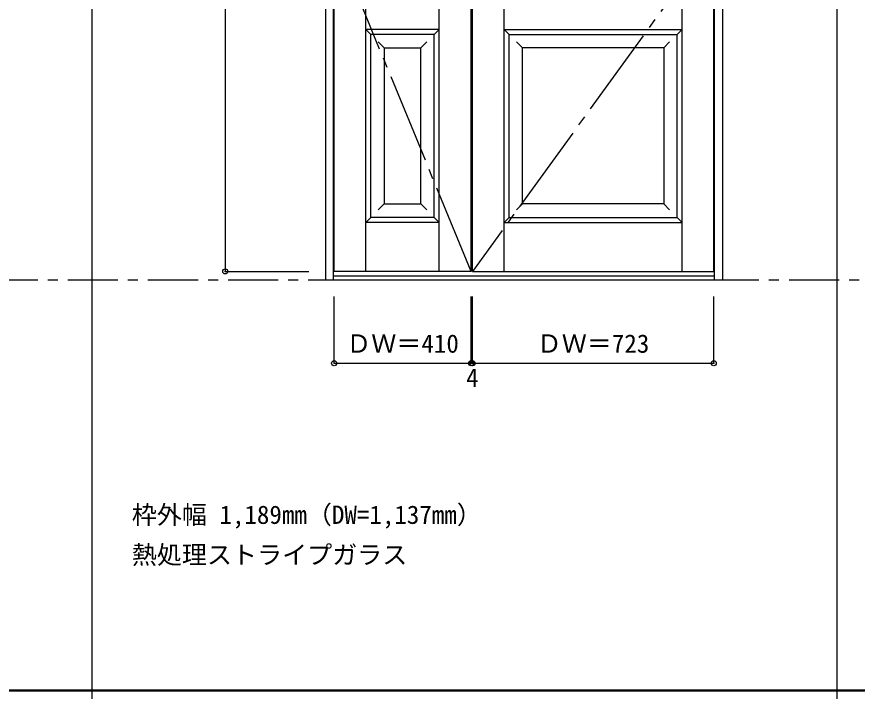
# Model space of a CAD drawing. Units: millimetres, scale not verified. Extents: x -6000 to 5700, y -4307 to 4260.
# Drawn here: x -3483 to -966, y 186 to 2206 of the extents above; entities that cross this region are included whole.
import ezdxf
from ezdxf.enums import TextEntityAlignment as Align

# ---------------------------------------------------------------- set-up
doc = ezdxf.new("R2010")
doc.units = ezdxf.units.MM
doc.header["$LTSCALE"] = 30
doc.header["$PDMODE"] = 32
doc.header["$PDSIZE"] = 15
doc.linetypes.add('CHAIN1', pattern=[8, 5, -1, 1, -1])
doc.linetypes.add('CHAIN2', pattern=[12, 9, -1, 1, -1])
for name, color, linetype in [('0-1_通り芯', 7, 'CHAIN1'), ('0-2_扉', 7, 'Continuous'), ('0-4_枠', 3, 'Continuous'), ('0-7', 7, 'CHAIN2'), ('0-A_文字', 7, 'Continuous'), ('0-B_寸法', 7, 'Continuous'), ('F-1_枠', 6, 'Continuous')]:
    doc.layers.add(name, color=color, linetype=linetype)
doc.styles.add('ＭＳ ゴシック', font='')
doc.styles.get('ＭＳ ゴシック').set_extended_font_data('MS Gothic')

msp = doc.modelspace()

# ---------------------------------------------------------------- linework, layer by layer
at = {"layer": '0-1_通り芯'}
msp.add_line((-5490, 1418), (5690, 1418), dxfattribs=at)
at = {"layer": '0-2_扉'}
for p, q in [((-2532.4, 1443), (-2532.4, 3438)), ((-2437.4, 1443), (-2437.4, 3438)), ((-2217.4, 1443), (-2217.4, 3438)), ((-2118.4, 1443), (-2118.4, 3438)), ((-1490.4, 1443), (-1490.4, 3438)), ((-1395.4, 1443), (-1395.4, 3438)), ((-2023.4, 1443), (-2023.4, 2394.73)), ((-1490.4, 1443), (-1490.4, 2260)), ((-2422.4, 2153), (-2437.4, 2168)), ((-2217.4, 2168), (-2437.4, 2168)), ((-2217.4, 2168), (-2232.4, 2153)), ((-2023.4, 2168), (-2008.4, 2153)), ((-2023.4, 2168), (-1490.4, 2168)), ((-1505.4, 2153), (-1490.4, 2168)), ((-2422.4, 1605), (-2422.4, 2153)), ((-2232.4, 2153), (-2422.4, 2153)), ((-2232.4, 1605), (-2232.4, 2153)), ((-2008.4, 2153), (-1505.4, 2153)), ((-2008.4, 1605), (-2008.4, 2153)), ((-2382.4, 2113), (-2400.08, 2130.68)), ((-2272.44, 2113), (-2254.76, 2130.68)), ((-1968.36, 2113), (-1986.04, 2130.68)), ((-1545.4, 2113), (-1527.72, 2130.68)), ((-2382.4, 2113), (-2382.4, 1645)), ((-2382.4, 2113), (-2272.4, 2113)), ((-2272.4, 1645), (-2272.4, 2113)), ((-1968.4, 1645), (-1968.4, 2113)), ((-1545.4, 2113), (-1968.36, 2113)), ((-1545.4, 2113), (-1545.4, 1645)), ((-2382.4, 1645), (-2400.08, 1627.32)), ((-1968.4, 1645), (-1986.08, 1627.32)), ((-1968.4, 1645), (-1968.4, 1646.43)), ((-1545.4, 1645), (-1968.4, 1645)), ((-1545.4, 1645), (-1527.72, 1627.32)), ((-2217.4, 1590), (-2437.4, 1590)), ((-2232.4, 1605), (-2217.4, 1590)), ((-2008.4, 1605), (-2023.4, 1590)), ((-2023.4, 1590), (-1490.4, 1590)), ((-1505.4, 1605), (-1490.4, 1590)), ((-2122.4, 1443), (-2532.4, 1443)), ((-2118.4, 1443), (-1395.4, 1443))]:
    msp.add_line(p, q, dxfattribs=at)
for points in [[(-2122.4, 1443), (-2122.4, 3438), (-2532.4, 3438)], [(-2008.4, 1605), (-1505.4, 1605), (-1505.4, 2153)], [(-2382.4, 1645), (-2272.4, 1645), (-2254.72, 1627.32)], [(-2232.4, 1605), (-2422.4, 1605), (-2437.4, 1590)]]:
    msp.add_lwpolyline(points, dxfattribs=at)
at = {"layer": '0-4_枠'}
for p, q in [((-2558.4, 3465), (-2558.4, 1418)), ((-2534.4, 1418), (-2534.4, 3465)), ((-1393.4, 1418), (-1393.4, 3465)), ((-1369.4, 3465), (-1369.4, 1418)), ((-2558.4, 1418), (-1369.4, 1418)), ((-2534.4, 1430), (-1393.4, 1430))]:
    msp.add_line(p, q, dxfattribs=at)
at = {"layer": '0-7'}
for points in [[(-2122.4, 1443), (-2532.4, 2440.5), (-2122.4, 3438)], [(-2118.4, 3438), (-1395.4, 2440.5), (-2118.4, 1443)]]:
    msp.add_lwpolyline(points, dxfattribs=at)
at = {"layer": '0-B_寸法', "color": 4}
for p, q in [((-2858.4, 3438), (-2858.4, 1443)), ((-2858.4, 1443), (-2608.4, 1443)), ((-2532.4, 1168), (-2532.4, 1368)), ((-2122.4, 1168), (-2122.4, 1368)), ((-1395.4, 1168), (-1395.4, 1368)), ((-2118.4, 1168), (-1395.4, 1168))]:
    msp.add_line(p, q, dxfattribs=at)
msp.add_lwpolyline([(-2532.4, 1168), (-2122.4, 1168), (-2118.4, 1168), (-2118.4, 1368)], dxfattribs=at)
at = {"layer": '0-B_寸法'}
for p in [(-2858.4, 1443), (-2532.4, 1168), (-2122.4, 1168), (-2118.4, 1168), (-1395.4, 1168)]:
    msp.add_point(p, dxfattribs=at)
at = {"layer": 'F-1_枠'}
for p, q in [((-3258.4, 4175), (-3258.4, -3790)), ((-1026.8, 4175), (-1026.8, -3790)), ((-6000, 190.5), (5700, 190.5)), ((-6000, 187.5), (5700, 187.5))]:
    msp.add_line(p, q, dxfattribs=at)

# ---------------------------------------------------------------- texts
at = {"layer": '0-A_文字', "style": 'ＭＳ ゴシック'}
for s, p in [('枠外幅 1,189mm（DW=1,137mm）', (-3138.4, 670.5)), ('熱処理ストライプガラス', (-3138.4, 550.5))]:
    msp.add_text(s, height=54.99, dxfattribs=at).set_placement(p, align=Align.BOTTOM_LEFT)
at = {"layer": '0-B_寸法', "style": 'ＭＳ ゴシック'}
for s, p in [('ＤＷ＝410', (-2496.15, 1183)), ('ＤＷ＝723', (-1925.65, 1183)), ('4', (-2137.15, 1080.61))]:
    msp.add_text(s, height=54.99, dxfattribs=at).set_placement(p, align=Align.BOTTOM_LEFT)

doc.saveas('drawing.dxf')
